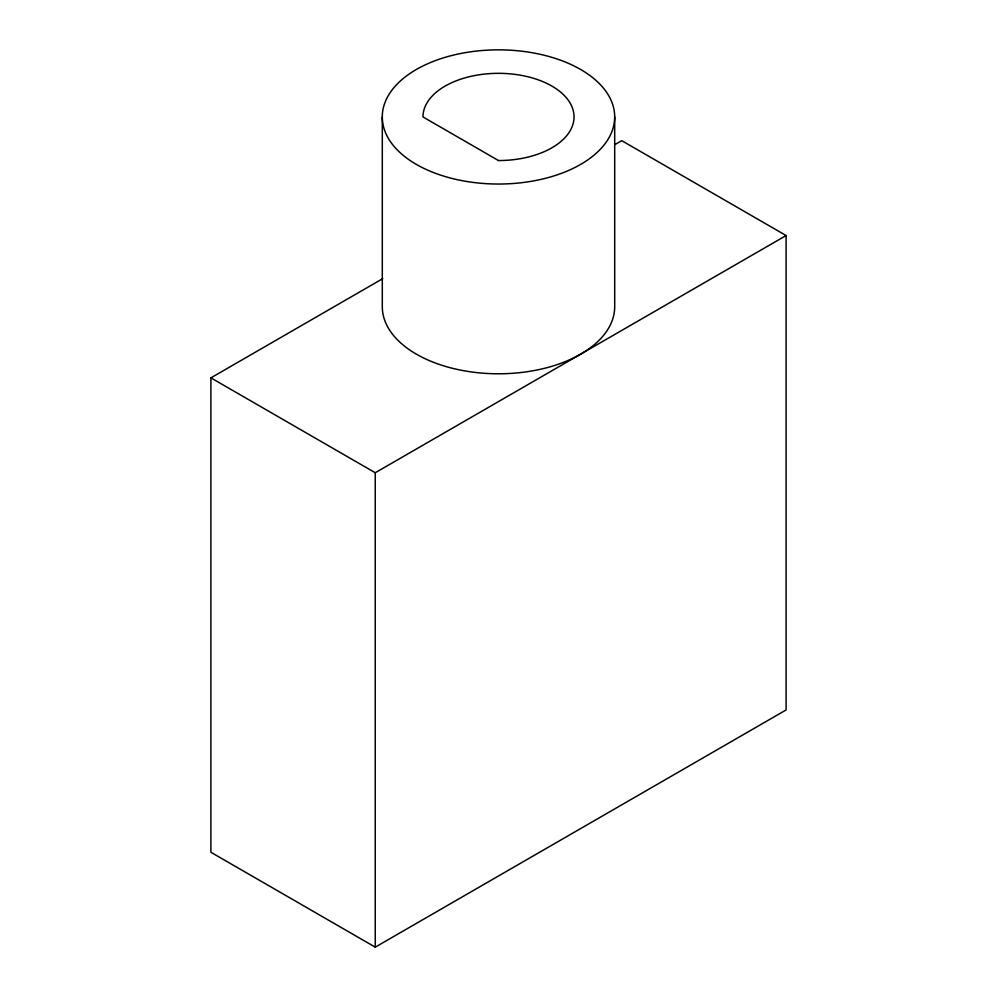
<?xml version="1.0" encoding="UTF-8"?>
<svg xmlns="http://www.w3.org/2000/svg" width="997" height="997" viewBox="0 0 997 997"><rect width="100%" height="100%" fill="white"/><g stroke="black" fill="none" stroke-linecap="round" stroke-linejoin="round"><path stroke-width="1.5" d="M615.037 144.54L621.754 140.664L786.097 235.541L786.097 709.951L375.246 947.15L210.903 852.273L210.903 377.863L382.761 278.637M210.903 377.863L375.246 472.74L786.097 235.541M614.7 116.936A116.2 67.086 0 0 1 440.4 175.048A116.2 67.086 0 0 1 440.4 58.835A116.2 67.086 0 0 1 614.7 116.936L614.7 306.702A116.2 67.086 0 0 1 498.5 373.788A116.2 67.086 0 0 1 382.3 306.702L382.3 116.936M375.246 472.74L375.246 947.15M498.5 160.554L422.965 116.936A75.535 43.606 0 0 1 498.5 73.329A75.535 43.606 0 0 1 574.035 116.936A75.535 43.606 0 0 1 498.5 160.554"/></g></svg>
